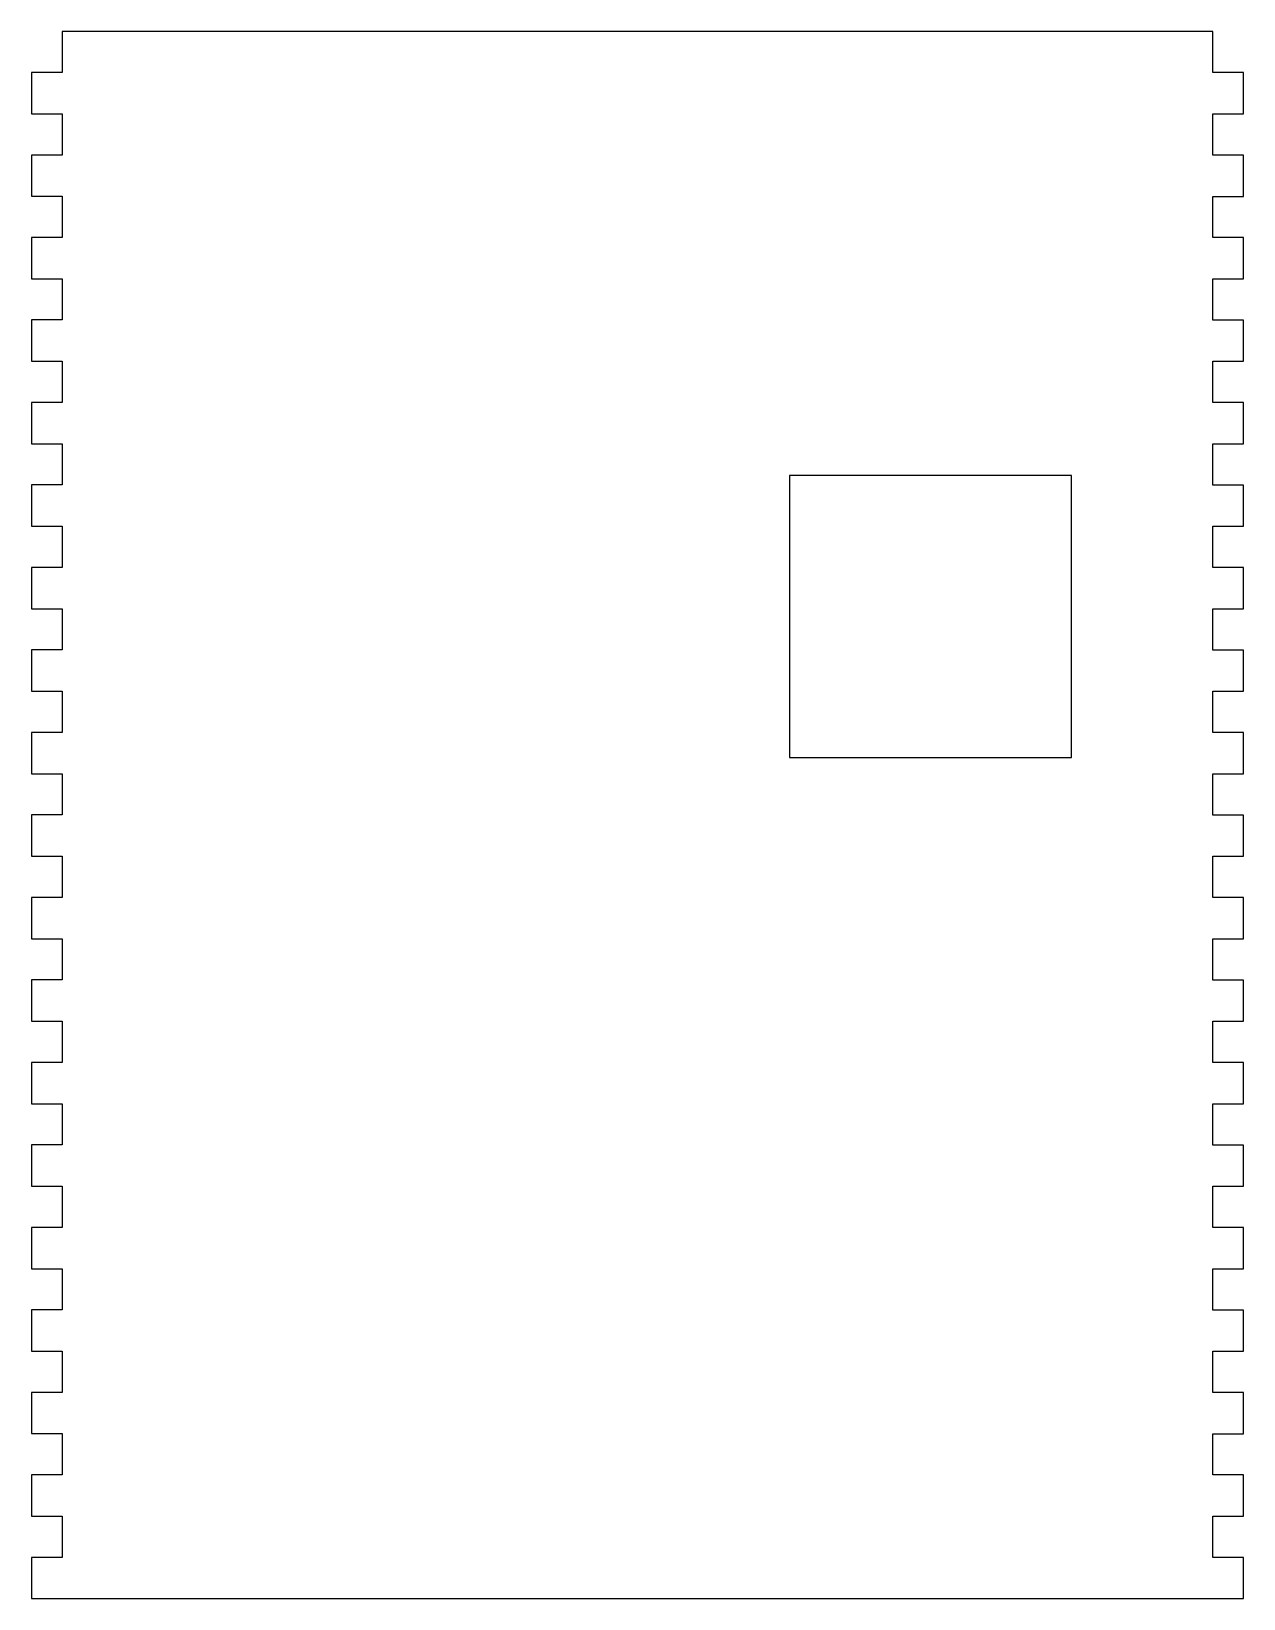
# Model space of a CAD drawing. Header units: millimetres. Extents: x -64 to 83, y -150 to 40.
import ezdxf

# ---------------------------------------------------------------- set-up
doc = ezdxf.new("R2010")
doc.units = ezdxf.units.MM
doc.layers.get('0').update_dxf_attribs({"linetype": 'CONTINUOUS'})

msp = doc.modelspace()

# ---------------------------------------------------------------- linework, layer by layer
for p, q in [((79.25, 40), (-60.25, 40)), ((-60.25, 40), (-60.25, 36.26)), ((79.25, 36.25), (79.25, 40)), ((-60.25, 36.26), (-60.25, 36.26)), ((-60.25, 36.26), (-60.25, 35.01)), ((79.25, 35), (79.25, 36.25)), ((79.25, 36.25), (79.25, 36.25)), ((-60.25, 35.01), (-64, 35.01)), ((-64, 35.01), (-64, 30.01)), ((83, 35), (79.25, 35)), ((83, 30), (83, 35)), ((-64, 30.01), (-60.25, 30.01)), ((-60.25, 30.01), (-60.25, 25.01)), ((79.25, 25), (79.25, 30)), ((79.25, 30), (83, 30)), ((-60.25, 25.01), (-64, 25.01)), ((-64, 25.01), (-64, 20.01)), ((83, 25), (79.25, 25)), ((83, 20), (83, 25)), ((-64, 20.01), (-60.25, 20.01)), ((-60.25, 20.01), (-60.25, 15.01)), ((79.25, 15), (79.25, 20)), ((79.25, 20), (83, 20)), ((-60.25, 15.01), (-64, 15.01)), ((-64, 15.01), (-64, 10.01)), ((83, 15), (79.25, 15)), ((83, 10), (83, 15)), ((-64, 10.01), (-60.25, 10.01)), ((-60.25, 10.01), (-60.25, 5.01)), ((79.25, 5), (79.25, 10)), ((79.25, 10), (83, 10)), ((-60.25, 5.01), (-64, 5.01)), ((-64, 5.01), (-64, 0.01)), ((83, 5), (79.25, 5)), ((83, 0), (83, 5)), ((-64, 0.01), (-60.25, 0.01)), ((-60.25, 0.01), (-60.25, -4.99)), ((79.25, -5), (79.25, 0)), ((79.25, 0), (83, 0)), ((-60.25, -4.99), (-64, -4.99)), ((-64, -4.99), (-64, -9.99)), ((83, -5), (79.25, -5)), ((83, -10), (83, -5)), ((-64, -9.99), (-60.25, -9.99)), ((-60.25, -9.99), (-60.25, -14.99)), ((79.25, -15), (79.25, -10)), ((79.25, -10), (83, -10)), ((-60.25, -14.99), (-64, -14.99)), ((-64, -14.99), (-64, -19.99)), ((83, -15), (79.25, -15)), ((83, -20), (83, -15)), ((-64, -19.99), (-60.25, -19.99)), ((-60.25, -19.99), (-60.25, -24.99)), ((79.25, -25), (79.25, -20)), ((79.25, -20), (83, -20)), ((-60.25, -24.99), (-64, -24.99)), ((-64, -24.99), (-64, -29.99)), ((83, -25), (79.25, -25)), ((83, -30), (83, -25)), ((-64, -29.99), (-60.25, -29.99)), ((-60.25, -29.99), (-60.25, -34.99)), ((79.25, -35), (79.25, -30)), ((79.25, -30), (83, -30)), ((-60.25, -34.99), (-64, -34.99)), ((-64, -34.99), (-64, -39.99)), ((83, -35), (79.25, -35)), ((83, -40), (83, -35)), ((-64, -39.99), (-60.25, -39.99)), ((-60.25, -39.99), (-60.25, -44.99)), ((79.25, -45), (79.25, -40)), ((79.25, -40), (83, -40)), ((-60.25, -44.99), (-64, -44.99)), ((-64, -44.99), (-64, -49.99)), ((83, -45), (79.25, -45)), ((83, -50), (83, -45)), ((-64, -49.99), (-60.25, -49.99)), ((-60.25, -49.99), (-60.25, -54.99)), ((79.25, -55), (79.25, -50)), ((79.25, -50), (83, -50)), ((-60.25, -54.99), (-64, -54.99)), ((-64, -54.99), (-64, -59.99)), ((83, -55), (79.25, -55)), ((83, -60), (83, -55)), ((-64, -59.99), (-60.25, -59.99)), ((-60.25, -59.99), (-60.25, -64.99)), ((79.25, -65), (79.25, -60)), ((79.25, -60), (83, -60)), ((-60.25, -64.99), (-64, -64.99)), ((-64, -64.99), (-64, -69.99)), ((83, -65), (79.25, -65)), ((83, -70), (83, -65)), ((-64, -69.99), (-60.25, -69.99)), ((-60.25, -69.99), (-60.25, -74.99)), ((79.25, -75), (79.25, -70)), ((79.25, -70), (83, -70)), ((-60.25, -74.99), (-64, -74.99)), ((-64, -74.99), (-64, -79.99)), ((83, -75), (79.25, -75)), ((83, -80), (83, -75)), ((-64, -79.99), (-60.25, -79.99)), ((-60.25, -79.99), (-60.25, -84.99)), ((79.25, -85), (79.25, -80)), ((79.25, -80), (83, -80)), ((-60.25, -84.99), (-64, -84.99)), ((-64, -84.99), (-64, -89.99)), ((83, -85), (79.25, -85)), ((83, -90), (83, -85)), ((-64, -89.99), (-60.25, -89.99)), ((-60.25, -89.99), (-60.25, -94.99)), ((79.25, -95), (79.25, -90)), ((79.25, -90), (83, -90)), ((-60.25, -94.99), (-64, -94.99)), ((-64, -94.99), (-64, -99.99)), ((83, -95), (79.25, -95)), ((83, -100), (83, -95)), ((-64, -99.99), (-60.25, -99.99)), ((-60.25, -99.99), (-60.25, -104.99)), ((79.25, -105), (79.25, -100)), ((79.25, -100), (83, -100)), ((-60.25, -104.99), (-64, -104.99)), ((-64, -104.99), (-64, -109.99)), ((83, -105), (79.25, -105)), ((83, -110), (83, -105)), ((-64, -109.99), (-60.25, -109.99)), ((-60.25, -109.99), (-60.25, -114.99)), ((79.25, -115), (79.25, -110)), ((79.25, -110), (83, -110)), ((-60.25, -114.99), (-64, -114.99)), ((-64, -114.99), (-64, -119.99)), ((83, -115), (79.25, -115)), ((83, -120), (83, -115)), ((-64, -119.99), (-60.25, -119.99)), ((-60.25, -119.99), (-60.25, -124.99)), ((79.25, -125), (79.25, -120)), ((79.25, -120), (83, -120)), ((-60.25, -124.99), (-64, -124.99)), ((-64, -124.99), (-64, -129.99)), ((83, -125), (79.25, -125)), ((83, -130), (83, -125)), ((-64, -129.99), (-60.25, -129.99)), ((-60.25, -129.99), (-60.25, -134.99)), ((79.25, -135), (79.25, -130)), ((79.25, -130), (83, -130)), ((-60.25, -134.99), (-64, -134.99)), ((-64, -134.99), (-64, -139.99)), ((83, -135), (79.25, -135)), ((83, -140), (83, -135)), ((-64, -139.99), (-60.25, -139.99)), ((-60.25, -139.99), (-60.25, -144.99)), ((79.25, -145), (79.25, -140)), ((79.25, -140), (83, -140)), ((-60.25, -144.99), (-64, -144.99)), ((-64, -144.99), (-64, -149.99)), ((83, -145), (79.25, -145)), ((83, -149.99), (83, -145)), ((-64, -149.99), (-60.25, -149.99)), ((-60.25, -149.99), (-55.25, -149.99)), ((-55.25, -149.99), (-50.25, -149.99)), ((-50.25, -149.99), (-45.25, -149.99)), ((-45.25, -149.99), (-40.25, -149.99)), ((-40.25, -149.99), (-35.25, -149.99)), ((-35.25, -149.99), (-30.25, -149.99)), ((-30.25, -149.99), (-25.25, -149.99)), ((-25.25, -149.99), (-20.25, -149.99)), ((-20.25, -149.99), (-15.25, -149.99)), ((-15.25, -149.99), (-10.25, -149.99)), ((-10.25, -149.99), (-5.25, -149.99)), ((-5.25, -149.99), (-0.25, -149.99)), ((-0.25, -149.99), (4.75, -149.99)), ((4.75, -149.99), (9.75, -149.99)), ((9.75, -149.99), (14.75, -149.99)), ((14.75, -149.99), (19.75, -149.99)), ((19.75, -149.99), (24.75, -149.99)), ((24.75, -149.99), (29.75, -149.99)), ((29.75, -149.99), (34.75, -149.99)), ((34.75, -149.99), (39.75, -149.99)), ((39.75, -149.99), (44.75, -149.99)), ((44.75, -149.99), (49.75, -149.99)), ((49.75, -149.99), (54.75, -149.99)), ((54.75, -149.99), (59.75, -149.99)), ((59.75, -149.99), (64.75, -149.99)), ((64.75, -149.99), (69.75, -149.99)), ((69.75, -149.99), (74.75, -149.99)), ((74.75, -149.99), (79.25, -149.99)), ((79.25, -149.99), (83, -149.99))]:
    msp.add_line(p, q)
msp.add_lwpolyline([(62.13, -48.04), (62.13, -13.84), (27.93, -13.84), (27.93, -48.04)], close=True)

doc.saveas('drawing.dxf')
